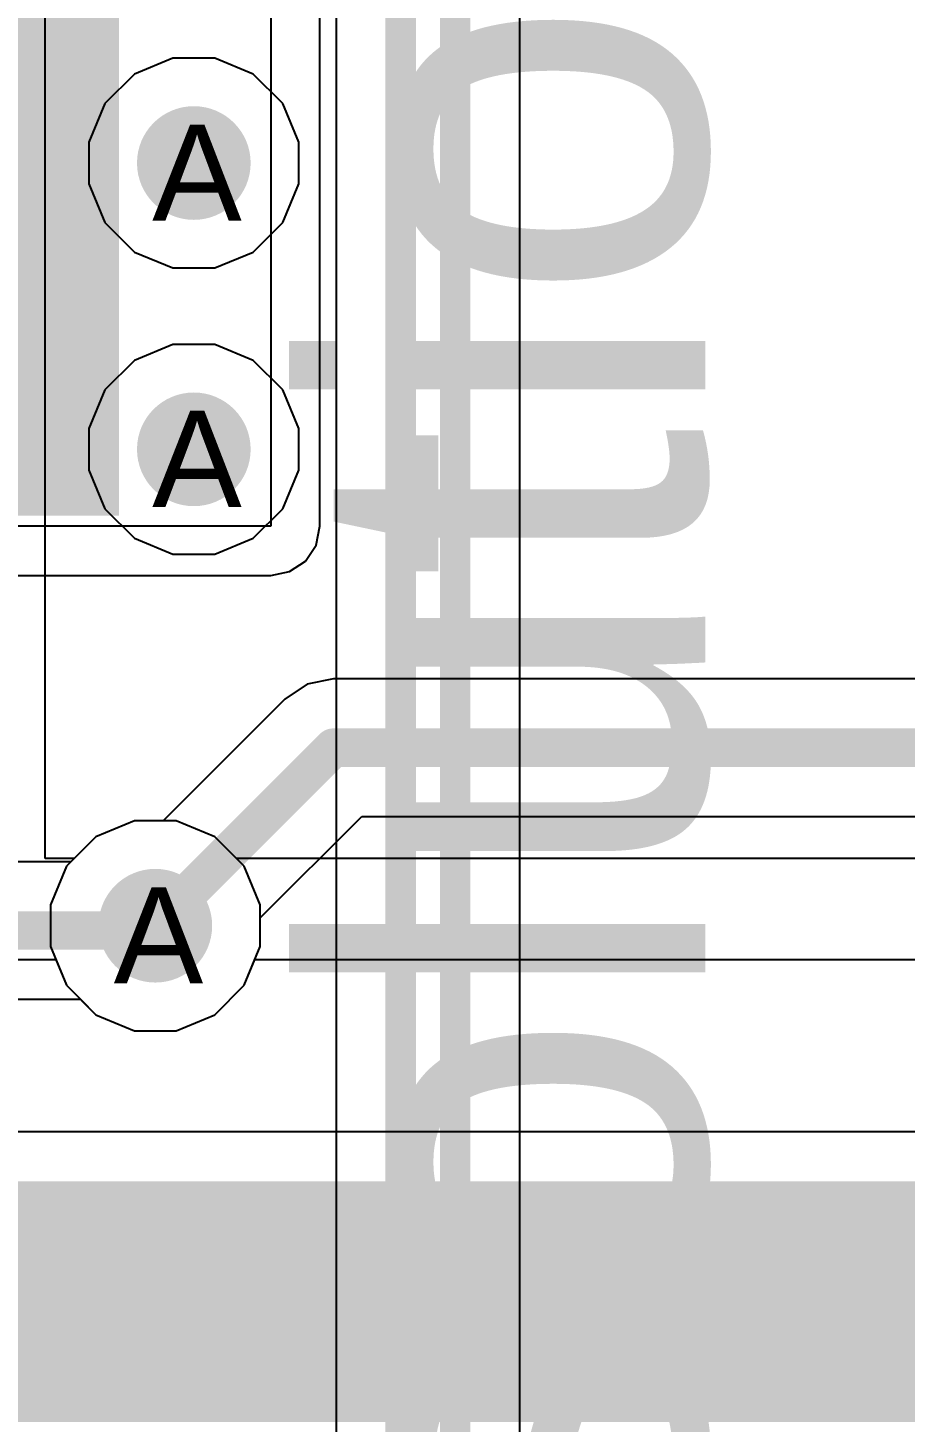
# Model space of a CAD drawing. Header units: inches. Extents: x 0 to 5271, y 0 to 5417.
# Drawn here: x 26.15 to 30.78, y 55.83 to 63.18 of the extents above; entities that cross this region are included whole.
import ezdxf

# ---------------------------------------------------------------- set-up
doc = ezdxf.new("R2010")
doc.units = ezdxf.units.IN
for name, color, linetype in [('Bottom Layer', 5, 'Continuous'), ('Bottom Overlay', 54, 'Continuous'), ('Bottom Paste', 16, 'Continuous'), ('Bottom Solder', 6, 'Continuous'), ('Drill Drawing', 1, 'Continuous'), ('L2_GND1', 16, 'Continuous'), ('L3_SIG1', 76, 'Continuous'), ('L4_PWR', 90, 'Continuous'), ('L5_GND2', 156, 'Continuous'), ('L6_SIG2', 130, 'Continuous'), ('L7_GND3', 216, 'Continuous'), ('Top Layer', 1, 'Continuous'), ('Top Overlay', 2, 'Continuous'), ('Via Holes', 16, 'Continuous')]:
    doc.layers.add(name, color=color, linetype=linetype)
doc.styles.add('Arial', font='', dxfattribs={"height": 0.2})
doc.styles.get('Arial').set_extended_font_data('Arial')

# ---------------------------------------------------------------- blocks, each defined once
blk = doc.blocks.new('SOT__223_B_194')
at = {"layer": 'Bottom Layer'}
for points in [[(-3.05, 4.05), (-1.55, 4.05), (-1.55, 2.05), (-3.05, 2.05)], [(-0.75, 4.05), (0.75, 4.05), (0.75, 2.05), (-0.75, 2.05)], [(1.55, 4.05), (3.05, 4.05), (3.05, 2.05), (1.55, 2.05)], [(-1.9, -2.05), (1.9, -2.05), (1.9, -4.05), (-1.9, -4.05)]]:
    blk.add_hatch(color=5, dxfattribs=at).paths.add_polyline_path(points)
at = {"layer": 'Bottom Paste'}
for points in [[(-3.05, 4.05), (-1.55, 4.05), (-1.55, 2.05), (-3.05, 2.05)], [(-0.75, 4.05), (0.75, 4.05), (0.75, 2.05), (-0.75, 2.05)], [(1.55, 4.05), (3.05, 4.05), (3.05, 2.05), (1.55, 2.05)], [(-1.9, -2.05), (1.9, -2.05), (1.9, -4.05), (-1.9, -4.05)]]:
    blk.add_hatch(color=16, dxfattribs=at).paths.add_polyline_path(points)
at = {"layer": 'Bottom Solder'}
for points in [[(-3.1516, 4.1516), (-1.4484, 4.1516), (-1.4484, 1.9484), (-3.1516, 1.9484)], [(-0.8516, 4.1516), (0.8516, 4.1516), (0.8516, 1.9484), (-0.8516, 1.9484)], [(1.4484, 4.1516), (3.1516, 4.1516), (3.1516, 1.9484), (1.4484, 1.9484)], [(-2.0016, -1.9484), (2.0016, -1.9484), (2.0016, -4.1516), (-2.0016, -4.1516)]]:
    blk.add_hatch(color=6, dxfattribs=at).paths.add_polyline_path(points)
at = {"layer": 'Bottom Overlay'}
for points in [[(-3.3528, 3.2004, 0.2, 0.2, 0), (-3.2258, 3.0734, 0.2, 0.2, 0)], [(-3.3528, 3.2004, 0.2, 0.2, 0), (-3.3528, 2.9464, 0.2, 0.2, 0)], [(-3.2258, 3.0734, 0.2, 0.2, 0), (-3.3528, 2.9464, 0.2, 0.2, 0)], [(-3.302, 1.8288, 0.127, 0.127, 0), (3.302, 1.8288, 0.127, 0.127, 0)], [(-3.302, 1.8288, 0.127, 0.127, 0), (-3.302, -1.8034, 0.127, 0.127, 0)], [(3.302, 1.8288, 0.127, 0.127, 0), (3.302, -1.8034, 0.127, 0.127, 0)], [(-3.302, -1.8034, 0.127, 0.127, 0), (3.302, -1.8034, 0.127, 0.127, 0)]]:
    blk.add_lwpolyline(points, format="xyseb", dxfattribs=at)
for points in [[(-3.4028, 3.2004, 0.1, 0.1, 1), (-3.3028, 3.2004, 0.1, 0.1, 1)], [(-3.4028, 3.2004, 0.1, 0.1, 1), (-3.3028, 3.2004, 0.1, 0.1, 1)], [(-3.2758, 3.0734, 0.1, 0.1, 1), (-3.1758, 3.0734, 0.1, 0.1, 1)], [(-3.2758, 3.0734, 0.1, 0.1, 1), (-3.1758, 3.0734, 0.1, 0.1, 1)], [(-3.4028, 2.9464, 0.1, 0.1, 1), (-3.3028, 2.9464, 0.1, 0.1, 1)], [(-3.4028, 2.9464, 0.1, 0.1, 1), (-3.3028, 2.9464, 0.1, 0.1, 1)], [(-3.3337, 1.8288, 0.0635, 0.0635, 1), (-3.2702, 1.8288, 0.0635, 0.0635, 1)], [(-3.3337, 1.8288, 0.0635, 0.0635, 1), (-3.2702, 1.8288, 0.0635, 0.0635, 1)], [(3.2703, 1.8288, 0.0635, 0.0635, 1), (3.3338, 1.8288, 0.0635, 0.0635, 1)], [(3.2703, 1.8288, 0.0635, 0.0635, 1), (3.3338, 1.8288, 0.0635, 0.0635, 1)], [(-3.3337, -1.8034, 0.0635, 0.0635, 1), (-3.2702, -1.8034, 0.0635, 0.0635, 1)], [(-3.3337, -1.8034, 0.0635, 0.0635, 1), (-3.2702, -1.8034, 0.0635, 0.0635, 1)], [(3.2703, -1.8034, 0.0635, 0.0635, 1), (3.3338, -1.8034, 0.0635, 0.0635, 1)], [(3.2703, -1.8034, 0.0635, 0.0635, 1), (3.3338, -1.8034, 0.0635, 0.0635, 1)]]:
    blk.add_lwpolyline(points, format="xyseb", close=True, dxfattribs=at)

msp = doc.modelspace()

# ---------------------------------------------------------------- hatches: boundary and pattern name
at = {"layer": 'Bottom Layer'}
h = msp.add_hatch(color=5, dxfattribs=at)
edge = h.paths.add_edge_path()
edge.add_arc((27.0256, 62.4713), 0.3, 0, 360)
h = msp.add_hatch(color=5, dxfattribs=at)
edge = h.paths.add_edge_path()
edge.add_arc((27.0256, 60.96), 0.3, 0, 360)
h = msp.add_hatch(color=5, dxfattribs=at)
edge = h.paths.add_edge_path()
edge.add_arc((26.8224, 58.4454), 0.3, 0, 360)
at = {"layer": 'L2_GND1'}
h = msp.add_hatch(color=16, dxfattribs=at)
edge = h.paths.add_edge_path()
edge.add_arc((27.0256, 62.4713), 0.3, 0, 360)
h = msp.add_hatch(color=16, dxfattribs=at)
edge = h.paths.add_edge_path()
edge.add_arc((27.0256, 60.96), 0.3, 0, 360)
h = msp.add_hatch(color=16, dxfattribs=at)
edge = h.paths.add_edge_path()
edge.add_arc((26.8224, 58.4454), 0.3, 0, 360)
at = {"layer": 'L3_SIG1'}
h = msp.add_hatch(color=76, dxfattribs=at)
edge = h.paths.add_edge_path()
edge.add_arc((27.0256, 62.4713), 0.3, 0, 360)
h = msp.add_hatch(color=76, dxfattribs=at)
edge = h.paths.add_edge_path()
edge.add_arc((27.0256, 60.96), 0.3, 0, 360)
h = msp.add_hatch(color=76, dxfattribs=at)
edge = h.paths.add_edge_path()
edge.add_arc((26.8224, 58.4454), 0.3, 0, 360)
at = {"layer": 'L4_PWR'}
h = msp.add_hatch(color=90, dxfattribs=at)
edge = h.paths.add_edge_path()
edge.add_arc((27.0256, 62.4713), 0.3, 0, 360)
h = msp.add_hatch(color=90, dxfattribs=at)
edge = h.paths.add_edge_path()
edge.add_arc((27.0256, 60.96), 0.3, 0, 360)
h = msp.add_hatch(color=90, dxfattribs=at)
edge = h.paths.add_edge_path()
edge.add_arc((26.8224, 58.4454), 0.3, 0, 360)
at = {"layer": 'L5_GND2'}
h = msp.add_hatch(color=156, dxfattribs=at)
edge = h.paths.add_edge_path()
edge.add_arc((27.0256, 62.4713), 0.3, 0, 360)
h = msp.add_hatch(color=156, dxfattribs=at)
edge = h.paths.add_edge_path()
edge.add_arc((27.0256, 60.96), 0.3, 0, 360)
h = msp.add_hatch(color=156, dxfattribs=at)
edge = h.paths.add_edge_path()
edge.add_arc((26.8224, 58.4454), 0.3, 0, 360)
at = {"layer": 'L6_SIG2'}
h = msp.add_hatch(color=130, dxfattribs=at)
edge = h.paths.add_edge_path()
edge.add_arc((27.0256, 62.4713), 0.3, 0, 360)
h = msp.add_hatch(color=130, dxfattribs=at)
edge = h.paths.add_edge_path()
edge.add_arc((27.0256, 60.96), 0.3, 0, 360)
h = msp.add_hatch(color=130, dxfattribs=at)
edge = h.paths.add_edge_path()
edge.add_arc((26.8224, 58.4454), 0.3, 0, 360)
at = {"layer": 'L7_GND3'}
h = msp.add_hatch(color=216, dxfattribs=at)
edge = h.paths.add_edge_path()
edge.add_arc((27.0256, 62.4713), 0.3, 0, 360)
h = msp.add_hatch(color=216, dxfattribs=at)
edge = h.paths.add_edge_path()
edge.add_arc((27.0256, 60.96), 0.3, 0, 360)
h = msp.add_hatch(color=216, dxfattribs=at)
edge = h.paths.add_edge_path()
edge.add_arc((26.8224, 58.4454), 0.3, 0, 360)
at = {"layer": 'Top Layer'}
h = msp.add_hatch(color=1, dxfattribs=at)
edge = h.paths.add_edge_path()
edge.add_arc((27.0256, 62.4713), 0.3, 0, 360)
h = msp.add_hatch(color=1, dxfattribs=at)
edge = h.paths.add_edge_path()
edge.add_arc((27.0256, 60.96), 0.3, 0, 360)
h = msp.add_hatch(color=1, dxfattribs=at)
edge = h.paths.add_edge_path()
edge.add_arc((26.8224, 58.4454), 0.3, 0, 360)
at = {"layer": 'Via Holes'}
h = msp.add_hatch(color=7, dxfattribs=at)
edge = h.paths.add_edge_path()
edge.add_arc((27.0256, 62.4713), 0.15, 0, 360)
h = msp.add_hatch(color=7, dxfattribs=at)
edge = h.paths.add_edge_path()
edge.add_arc((27.0256, 60.96), 0.15, 0, 360)
h = msp.add_hatch(color=7, dxfattribs=at)
edge = h.paths.add_edge_path()
edge.add_arc((26.8224, 58.4454), 0.15, 0, 360)

# ---------------------------------------------------------------- linework, layer by layer
at = {"layer": 'Bottom Layer'}
for p, q in [((27.432, 64.511), (27.432, 60.5536)), ((27.691, 60.5536), (27.691, 64.511)), ((27.432, 60.5536), (20.955, 60.5536)), ((27.6713, 60.4545), (27.691, 60.5536)), ((27.6151, 60.3705), (27.6713, 60.4545)), ((27.5311, 60.3143), (27.6151, 60.3705)), ((20.955, 60.2946), (27.432, 60.2946)), ((27.432, 60.2946), (27.5311, 60.3143)), ((27.6235, 59.7202), (27.5058, 59.6416)), ((27.7622, 59.7478), (27.6235, 59.7202)), ((56.7052, 59.7478), (27.7622, 59.7478)), ((27.7622, 59.7478), (27.7622, 59.7478)), ((27.5058, 59.6416), (26.8636, 58.9994)), ((27.5058, 59.6416), (27.5058, 59.6416)), ((26.7122, 58.9994), (26.5086, 58.9151)), ((26.8636, 58.9994), (26.7122, 58.9994)), ((27.3764, 58.4866), (27.9124, 59.0226)), ((27.9124, 59.0226), (57.7682, 59.0226)), ((26.5086, 58.9151), (26.3527, 58.7592)), ((26.3527, 58.7592), (26.2684, 58.5556)), ((26.2684, 58.5556), (26.2684, 58.3352)), ((27.3764, 58.3352), (27.3764, 58.4866)), ((26.2684, 58.3352), (26.3527, 58.1316)), ((27.2921, 58.1316), (27.3764, 58.3352)), ((26.3527, 58.1316), (26.5086, 57.9757)), ((27.1362, 57.9757), (27.2921, 58.1316)), ((26.5086, 57.9757), (26.7122, 57.8914)), ((26.9326, 57.8914), (27.1362, 57.9757)), ((26.7122, 57.8914), (26.9326, 57.8914)), ((56.826, 57.3576), (14.9148, 57.3576))]:
    msp.add_line(p, q, dxfattribs=at)
for points in [[(26.8224, 58.4454, 0.2032, 0.2032, 0), (27.7622, 59.3852, 0.2032, 0.2032, 0)], [(27.7622, 59.3852, 0.2032, 0.2032, 0), (93.5228, 59.3852, 0.2032, 0.2032, 0)], [(13.6892, 56.4609, 1.27, 1.27, 0), (127.8531, 56.4609, 1.27, 1.27, 0)]]:
    msp.add_lwpolyline(points, format="xyseb", dxfattribs=at)
for points in [[(27.7114, 59.3852, 0.1016, 0.1016, 1), (27.813, 59.3852, 0.1016, 0.1016, 1)], [(27.7114, 59.3852, 0.1016, 0.1016, 1), (27.813, 59.3852, 0.1016, 0.1016, 1)], [(26.7716, 58.4454, 0.1016, 0.1016, 1), (26.8732, 58.4454, 0.1016, 0.1016, 1)]]:
    msp.add_lwpolyline(points, format="xyseb", close=True, dxfattribs=at)
at = {"layer": 'L2_GND1'}
for p, q in [((26.9154, 63.0253), (26.7118, 62.941)), ((27.1358, 63.0253), (26.9154, 63.0253)), ((27.3394, 62.941), (27.1358, 63.0253)), ((26.7118, 62.941), (26.5559, 62.7851)), ((27.4953, 62.7851), (27.3394, 62.941)), ((26.5559, 62.7851), (26.4716, 62.5815)), ((27.5796, 62.5815), (27.4953, 62.7851)), ((26.4716, 62.5815), (26.4716, 62.3611)), ((27.5796, 62.3611), (27.5796, 62.5815)), ((26.4716, 62.3611), (26.5559, 62.1575)), ((27.4953, 62.1575), (27.5796, 62.3611)), ((26.5559, 62.1575), (26.7118, 62.0016)), ((27.3394, 62.0016), (27.4953, 62.1575)), ((26.7118, 62.0016), (26.9154, 61.9173)), ((27.1358, 61.9173), (27.3394, 62.0016)), ((26.9154, 61.9173), (27.1358, 61.9173)), ((26.9154, 61.514), (26.7118, 61.4297)), ((27.1358, 61.514), (26.9154, 61.514)), ((27.3394, 61.4297), (27.1358, 61.514)), ((26.7118, 61.4297), (26.5559, 61.2738)), ((27.4953, 61.2738), (27.3394, 61.4297)), ((26.5559, 61.2738), (26.4716, 61.0702)), ((27.5796, 61.0702), (27.4953, 61.2738)), ((26.4716, 61.0702), (26.4716, 60.8498)), ((27.5796, 60.8498), (27.5796, 61.0702)), ((26.4716, 60.8498), (26.5559, 60.6462)), ((27.4953, 60.6462), (27.5796, 60.8498)), ((26.5559, 60.6462), (26.7118, 60.4903)), ((27.3394, 60.4903), (27.4953, 60.6462)), ((26.7118, 60.4903), (26.9154, 60.406)), ((27.1358, 60.406), (27.3394, 60.4903)), ((26.9154, 60.406), (27.1358, 60.406)), ((26.7122, 58.9994), (26.5086, 58.9151)), ((26.9326, 58.9994), (26.7122, 58.9994)), ((27.1362, 58.9151), (26.9326, 58.9994)), ((26.5086, 58.9151), (26.3527, 58.7592)), ((27.2921, 58.7592), (27.1362, 58.9151)), ((26.3527, 58.7592), (26.2684, 58.5556)), ((27.3764, 58.5556), (27.2921, 58.7592)), ((26.2684, 58.5556), (26.2684, 58.3352)), ((27.3764, 58.3352), (27.3764, 58.5556)), ((26.2684, 58.3352), (26.3527, 58.1316)), ((27.2921, 58.1316), (27.3764, 58.3352)), ((26.3527, 58.1316), (26.5086, 57.9757)), ((27.1362, 57.9757), (27.2921, 58.1316)), ((26.5086, 57.9757), (26.7122, 57.8914)), ((26.9326, 57.8914), (27.1362, 57.9757)), ((26.7122, 57.8914), (26.9326, 57.8914))]:
    msp.add_line(p, q, dxfattribs=at)
at = {"layer": 'L3_SIG1'}
for p, q in [((26.9154, 63.0253), (26.7118, 62.941)), ((27.1358, 63.0253), (26.9154, 63.0253)), ((27.3394, 62.941), (27.1358, 63.0253)), ((26.7118, 62.941), (26.5559, 62.7851)), ((27.4953, 62.7851), (27.3394, 62.941)), ((26.5559, 62.7851), (26.4716, 62.5815)), ((27.5796, 62.5815), (27.4953, 62.7851)), ((26.4716, 62.5815), (26.4716, 62.3611)), ((27.5796, 62.3611), (27.5796, 62.5815)), ((26.4716, 62.3611), (26.5559, 62.1575)), ((27.4953, 62.1575), (27.5796, 62.3611)), ((26.5559, 62.1575), (26.7118, 62.0016)), ((27.3394, 62.0016), (27.4953, 62.1575)), ((26.7118, 62.0016), (26.9154, 61.9173)), ((27.1358, 61.9173), (27.3394, 62.0016)), ((26.9154, 61.9173), (27.1358, 61.9173)), ((26.9154, 61.514), (26.7118, 61.4297)), ((27.1358, 61.514), (26.9154, 61.514)), ((27.3394, 61.4297), (27.1358, 61.514)), ((26.7118, 61.4297), (26.5559, 61.2738)), ((27.4953, 61.2738), (27.3394, 61.4297)), ((26.5559, 61.2738), (26.4716, 61.0702)), ((27.5796, 61.0702), (27.4953, 61.2738)), ((26.4716, 61.0702), (26.4716, 60.8498)), ((27.5796, 60.8498), (27.5796, 61.0702)), ((26.4716, 60.8498), (26.5559, 60.6462)), ((27.4953, 60.6462), (27.5796, 60.8498)), ((26.5559, 60.6462), (26.7118, 60.4903)), ((27.3394, 60.4903), (27.4953, 60.6462)), ((26.7118, 60.4903), (26.9154, 60.406)), ((27.1358, 60.406), (27.3394, 60.4903)), ((26.9154, 60.406), (27.1358, 60.406)), ((26.7122, 58.9994), (26.5086, 58.9151)), ((26.9326, 58.9994), (26.7122, 58.9994)), ((27.1362, 58.9151), (26.9326, 58.9994)), ((26.5086, 58.9151), (26.3527, 58.7592)), ((27.2921, 58.7592), (27.1362, 58.9151)), ((26.3527, 58.7592), (26.2684, 58.5556)), ((27.3764, 58.5556), (27.2921, 58.7592)), ((26.2684, 58.5556), (26.2684, 58.3352)), ((27.3764, 58.3352), (27.3764, 58.5556)), ((26.2684, 58.3352), (26.3527, 58.1316)), ((27.2921, 58.1316), (27.3764, 58.3352)), ((26.3527, 58.1316), (26.5086, 57.9757)), ((27.1362, 57.9757), (27.2921, 58.1316)), ((26.5086, 57.9757), (26.7122, 57.8914)), ((26.9326, 57.8914), (27.1362, 57.9757)), ((26.7122, 57.8914), (26.9326, 57.8914))]:
    msp.add_line(p, q, dxfattribs=at)
at = {"layer": 'L4_PWR'}
for p, q in [((26.2411, 58.801), (26.2411, 68.707)), ((26.7122, 58.9994), (26.5086, 58.9151)), ((26.9326, 58.9994), (26.7122, 58.9994)), ((27.1362, 58.9151), (26.9326, 58.9994)), ((26.5086, 58.9151), (26.3945, 58.801)), ((27.2503, 58.801), (27.1362, 58.9151)), ((26.3945, 58.801), (26.2411, 58.801)), ((57.2516, 58.801), (27.2503, 58.801)), ((25.3411, 58.2676), (26.2964, 58.2676)), ((26.2964, 58.2676), (26.3527, 58.1316)), ((27.2921, 58.1316), (27.3484, 58.2676)), ((27.3484, 58.2676), (56.7424, 58.2676)), ((26.3527, 58.1316), (26.5086, 57.9757)), ((27.1362, 57.9757), (27.2921, 58.1316)), ((26.5086, 57.9757), (26.7122, 57.8914)), ((26.9326, 57.8914), (27.1362, 57.9757)), ((26.7122, 57.8914), (26.9326, 57.8914))]:
    msp.add_line(p, q, dxfattribs=at)
at = {"layer": 'L5_GND2'}
for p, q in [((26.9154, 63.0253), (26.7118, 62.941)), ((27.1358, 63.0253), (26.9154, 63.0253)), ((27.3394, 62.941), (27.1358, 63.0253)), ((26.7118, 62.941), (26.5559, 62.7851)), ((27.4953, 62.7851), (27.3394, 62.941)), ((26.5559, 62.7851), (26.4716, 62.5815)), ((27.5796, 62.5815), (27.4953, 62.7851)), ((26.4716, 62.5815), (26.4716, 62.3611)), ((27.5796, 62.3611), (27.5796, 62.5815)), ((26.4716, 62.3611), (26.5559, 62.1575)), ((27.4953, 62.1575), (27.5796, 62.3611)), ((26.5559, 62.1575), (26.7118, 62.0016)), ((27.3394, 62.0016), (27.4953, 62.1575)), ((26.7118, 62.0016), (26.9154, 61.9173)), ((27.1358, 61.9173), (27.3394, 62.0016)), ((26.9154, 61.9173), (27.1358, 61.9173)), ((26.9154, 61.514), (26.7118, 61.4297)), ((27.1358, 61.514), (26.9154, 61.514)), ((27.3394, 61.4297), (27.1358, 61.514)), ((26.7118, 61.4297), (26.5559, 61.2738)), ((27.4953, 61.2738), (27.3394, 61.4297)), ((26.5559, 61.2738), (26.4716, 61.0702)), ((27.5796, 61.0702), (27.4953, 61.2738)), ((26.4716, 61.0702), (26.4716, 60.8498)), ((27.5796, 60.8498), (27.5796, 61.0702)), ((26.4716, 60.8498), (26.5559, 60.6462)), ((27.4953, 60.6462), (27.5796, 60.8498)), ((26.5559, 60.6462), (26.7118, 60.4903)), ((27.3394, 60.4903), (27.4953, 60.6462)), ((26.7118, 60.4903), (26.9154, 60.406)), ((27.1358, 60.406), (27.3394, 60.4903)), ((26.9154, 60.406), (27.1358, 60.406)), ((26.7122, 58.9994), (26.5086, 58.9151)), ((26.9326, 58.9994), (26.7122, 58.9994)), ((27.1362, 58.9151), (26.9326, 58.9994)), ((26.5086, 58.9151), (26.3527, 58.7592)), ((27.2921, 58.7592), (27.1362, 58.9151)), ((26.3527, 58.7592), (26.2684, 58.5556)), ((27.3764, 58.5556), (27.2921, 58.7592)), ((26.2684, 58.5556), (26.2684, 58.3352)), ((27.3764, 58.3352), (27.3764, 58.5556)), ((26.2684, 58.3352), (26.3527, 58.1316)), ((27.2921, 58.1316), (27.3764, 58.3352)), ((26.3527, 58.1316), (26.5086, 57.9757)), ((27.1362, 57.9757), (27.2921, 58.1316)), ((26.5086, 57.9757), (26.7122, 57.8914)), ((26.9326, 57.8914), (27.1362, 57.9757)), ((26.7122, 57.8914), (26.9326, 57.8914))]:
    msp.add_line(p, q, dxfattribs=at)
at = {"layer": 'L6_SIG2'}
for p, q in [((26.9154, 63.0253), (26.7118, 62.941)), ((27.1358, 63.0253), (26.9154, 63.0253)), ((27.3394, 62.941), (27.1358, 63.0253)), ((26.7118, 62.941), (26.5559, 62.7851)), ((27.4953, 62.7851), (27.3394, 62.941)), ((26.5559, 62.7851), (26.4716, 62.5815)), ((27.5796, 62.5815), (27.4953, 62.7851)), ((26.4716, 62.5815), (26.4716, 62.3611)), ((27.5796, 62.3611), (27.5796, 62.5815)), ((26.4716, 62.3611), (26.5559, 62.1575)), ((27.4953, 62.1575), (27.5796, 62.3611)), ((26.5559, 62.1575), (26.7118, 62.0016)), ((27.3394, 62.0016), (27.4953, 62.1575)), ((26.7118, 62.0016), (26.9154, 61.9173)), ((27.1358, 61.9173), (27.3394, 62.0016)), ((26.9154, 61.9173), (27.1358, 61.9173)), ((26.9154, 61.514), (26.7118, 61.4297)), ((27.1358, 61.514), (26.9154, 61.514)), ((27.3394, 61.4297), (27.1358, 61.514)), ((26.7118, 61.4297), (26.5559, 61.2738)), ((27.4953, 61.2738), (27.3394, 61.4297)), ((26.5559, 61.2738), (26.4716, 61.0702)), ((27.5796, 61.0702), (27.4953, 61.2738)), ((26.4716, 61.0702), (26.4716, 60.8498)), ((27.5796, 60.8498), (27.5796, 61.0702)), ((26.4716, 60.8498), (26.5559, 60.6462)), ((27.4953, 60.6462), (27.5796, 60.8498)), ((26.5559, 60.6462), (26.7118, 60.4903)), ((27.3394, 60.4903), (27.4953, 60.6462)), ((26.7118, 60.4903), (26.9154, 60.406)), ((27.1358, 60.406), (27.3394, 60.4903)), ((26.9154, 60.406), (27.1358, 60.406)), ((26.7122, 58.9994), (26.5086, 58.9151)), ((26.9326, 58.9994), (26.7122, 58.9994)), ((27.1362, 58.9151), (26.9326, 58.9994)), ((26.5086, 58.9151), (26.3527, 58.7592)), ((27.2921, 58.7592), (27.1362, 58.9151)), ((26.3527, 58.7592), (26.2684, 58.5556)), ((27.3764, 58.5556), (27.2921, 58.7592)), ((26.2684, 58.5556), (26.2684, 58.3352)), ((27.3764, 58.3352), (27.3764, 58.5556)), ((26.2684, 58.3352), (26.3527, 58.1316)), ((27.2921, 58.1316), (27.3764, 58.3352)), ((26.3527, 58.1316), (26.5086, 57.9757)), ((27.1362, 57.9757), (27.2921, 58.1316)), ((26.5086, 57.9757), (26.7122, 57.8914)), ((26.9326, 57.8914), (27.1362, 57.9757)), ((26.7122, 57.8914), (26.9326, 57.8914))]:
    msp.add_line(p, q, dxfattribs=at)
at = {"layer": 'L7_GND3'}
for p, q in [((26.9154, 63.0253), (26.7118, 62.941)), ((27.1358, 63.0253), (26.9154, 63.0253)), ((27.3394, 62.941), (27.1358, 63.0253)), ((26.7118, 62.941), (26.5559, 62.7851)), ((27.4953, 62.7851), (27.3394, 62.941)), ((26.5559, 62.7851), (26.4716, 62.5815)), ((27.5796, 62.5815), (27.4953, 62.7851)), ((26.4716, 62.5815), (26.4716, 62.3611)), ((27.5796, 62.3611), (27.5796, 62.5815)), ((26.4716, 62.3611), (26.5559, 62.1575)), ((27.4953, 62.1575), (27.5796, 62.3611)), ((26.5559, 62.1575), (26.7118, 62.0016)), ((27.3394, 62.0016), (27.4953, 62.1575)), ((26.7118, 62.0016), (26.9154, 61.9173)), ((27.1358, 61.9173), (27.3394, 62.0016)), ((26.9154, 61.9173), (27.1358, 61.9173)), ((26.9154, 61.514), (26.7118, 61.4297)), ((27.1358, 61.514), (26.9154, 61.514)), ((27.3394, 61.4297), (27.1358, 61.514)), ((26.7118, 61.4297), (26.5559, 61.2738)), ((27.4953, 61.2738), (27.3394, 61.4297)), ((26.5559, 61.2738), (26.4716, 61.0702)), ((27.5796, 61.0702), (27.4953, 61.2738)), ((26.4716, 61.0702), (26.4716, 60.8498)), ((27.5796, 60.8498), (27.5796, 61.0702)), ((26.4716, 60.8498), (26.5559, 60.6462)), ((27.4953, 60.6462), (27.5796, 60.8498)), ((26.5559, 60.6462), (26.7118, 60.4903)), ((27.3394, 60.4903), (27.4953, 60.6462)), ((26.7118, 60.4903), (26.9154, 60.406)), ((27.1358, 60.406), (27.3394, 60.4903)), ((26.9154, 60.406), (27.1358, 60.406)), ((26.7122, 58.9994), (26.5086, 58.9151)), ((26.9326, 58.9994), (26.7122, 58.9994)), ((27.1362, 58.9151), (26.9326, 58.9994)), ((26.5086, 58.9151), (26.3527, 58.7592)), ((27.2921, 58.7592), (27.1362, 58.9151)), ((26.3527, 58.7592), (26.2684, 58.5556)), ((27.3764, 58.5556), (27.2921, 58.7592)), ((26.2684, 58.5556), (26.2684, 58.3352)), ((27.3764, 58.3352), (27.3764, 58.5556)), ((26.2684, 58.3352), (26.3527, 58.1316)), ((27.2921, 58.1316), (27.3764, 58.3352)), ((26.3527, 58.1316), (26.5086, 57.9757)), ((27.1362, 57.9757), (27.2921, 58.1316)), ((26.5086, 57.9757), (26.7122, 57.8914)), ((26.9326, 57.8914), (27.1362, 57.9757)), ((26.7122, 57.8914), (26.9326, 57.8914))]:
    msp.add_line(p, q, dxfattribs=at)
at = {"layer": 'Top Layer'}
for p, q in [((27.7769, 69.6516), (27.7769, 52.1208)), ((28.7465, 49.3072), (28.7465, 69.6516)), ((26.9154, 63.0253), (26.7118, 62.941)), ((27.1358, 63.0253), (26.9154, 63.0253)), ((27.3394, 62.941), (27.1358, 63.0253)), ((26.7118, 62.941), (26.5559, 62.7851)), ((27.4953, 62.7851), (27.3394, 62.941)), ((26.5559, 62.7851), (26.4716, 62.5815)), ((27.5796, 62.5815), (27.4953, 62.7851)), ((26.4716, 62.5815), (26.4716, 62.3611)), ((27.5796, 62.3611), (27.5796, 62.5815)), ((26.4716, 62.3611), (26.5559, 62.1575)), ((27.4953, 62.1575), (27.5796, 62.3611)), ((26.5559, 62.1575), (26.7118, 62.0016)), ((27.3394, 62.0016), (27.4953, 62.1575)), ((26.7118, 62.0016), (26.9154, 61.9173)), ((27.1358, 61.9173), (27.3394, 62.0016)), ((26.9154, 61.9173), (27.1358, 61.9173)), ((26.9154, 61.514), (26.7118, 61.4297)), ((27.1358, 61.514), (26.9154, 61.514)), ((27.3394, 61.4297), (27.1358, 61.514)), ((26.7118, 61.4297), (26.5559, 61.2738)), ((27.4953, 61.2738), (27.3394, 61.4297)), ((26.5559, 61.2738), (26.4716, 61.0702)), ((27.5796, 61.0702), (27.4953, 61.2738)), ((26.4716, 61.0702), (26.4716, 60.8498)), ((27.5796, 60.8498), (27.5796, 61.0702)), ((26.4716, 60.8498), (26.5559, 60.6462)), ((27.4953, 60.6462), (27.5796, 60.8498)), ((26.5559, 60.6462), (26.7118, 60.4903)), ((27.3394, 60.4903), (27.4953, 60.6462)), ((26.7118, 60.4903), (26.9154, 60.406)), ((27.1358, 60.406), (27.3394, 60.4903)), ((26.9154, 60.406), (27.1358, 60.406)), ((26.7122, 58.9994), (26.5086, 58.9151)), ((26.9326, 58.9994), (26.7122, 58.9994)), ((27.1362, 58.9151), (26.9326, 58.9994)), ((26.5086, 58.9151), (26.3761, 58.7826)), ((27.2921, 58.7592), (27.1362, 58.9151)), ((26.3761, 58.7826), (14.4913, 58.7826)), ((27.3764, 58.5556), (27.2921, 58.7592)), ((27.3764, 58.3352), (27.3764, 58.5556)), ((27.2921, 58.1316), (27.3764, 58.3352)), ((27.1362, 57.9757), (27.2921, 58.1316)), ((14.3411, 58.0574), (26.4269, 58.0574)), ((26.4269, 58.0574), (26.5086, 57.9757)), ((26.5086, 57.9757), (26.7122, 57.8914)), ((26.9326, 57.8914), (27.1362, 57.9757)), ((26.7122, 57.8914), (26.9326, 57.8914))]:
    msp.add_line(p, q, dxfattribs=at)
for points in [[(28.1178, 52.1208, 0.1608, 0.1608, 0), (28.1178, 69.8918, 0.1608, 0.1608, 0)], [(28.4056, 49.166, 0.1608, 0.1608, 0), (28.4056, 69.8918, 0.1608, 0.1608, 0)], [(14.3411, 58.42, 0.2032, 0.2032, 0), (26.8224, 58.42, 0.2032, 0.2032, 0)]]:
    msp.add_lwpolyline(points, format="xyseb", dxfattribs=at)
msp.add_lwpolyline([(26.7716, 58.42, 0.1016, 0.1016, 1), (26.8732, 58.42, 0.1016, 0.1016, 1)], format="xyseb", close=True, dxfattribs=at)

# ---------------------------------------------------------------- block references
at = {"rotation": 90}
msp.add_blockref('SOT__223_B_194', (22.479, 62.611), dxfattribs=at)

# ---------------------------------------------------------------- texts
at = {"layer": 'Drill Drawing', "style": 'Arial'}
for p in [(26.8055, 62.1666), (26.8055, 60.6553), (26.6023, 58.1407)]:
    msp.add_text('A', height=0.508, dxfattribs=at).set_placement(p)
at = {"layer": 'Top Overlay', "style": 'Arial'}
msp.add_text('solutions', height=2.08678, rotation=90, dxfattribs=at).set_placement((29.7255, 54.9238))

doc.saveas('drawing.dxf')
